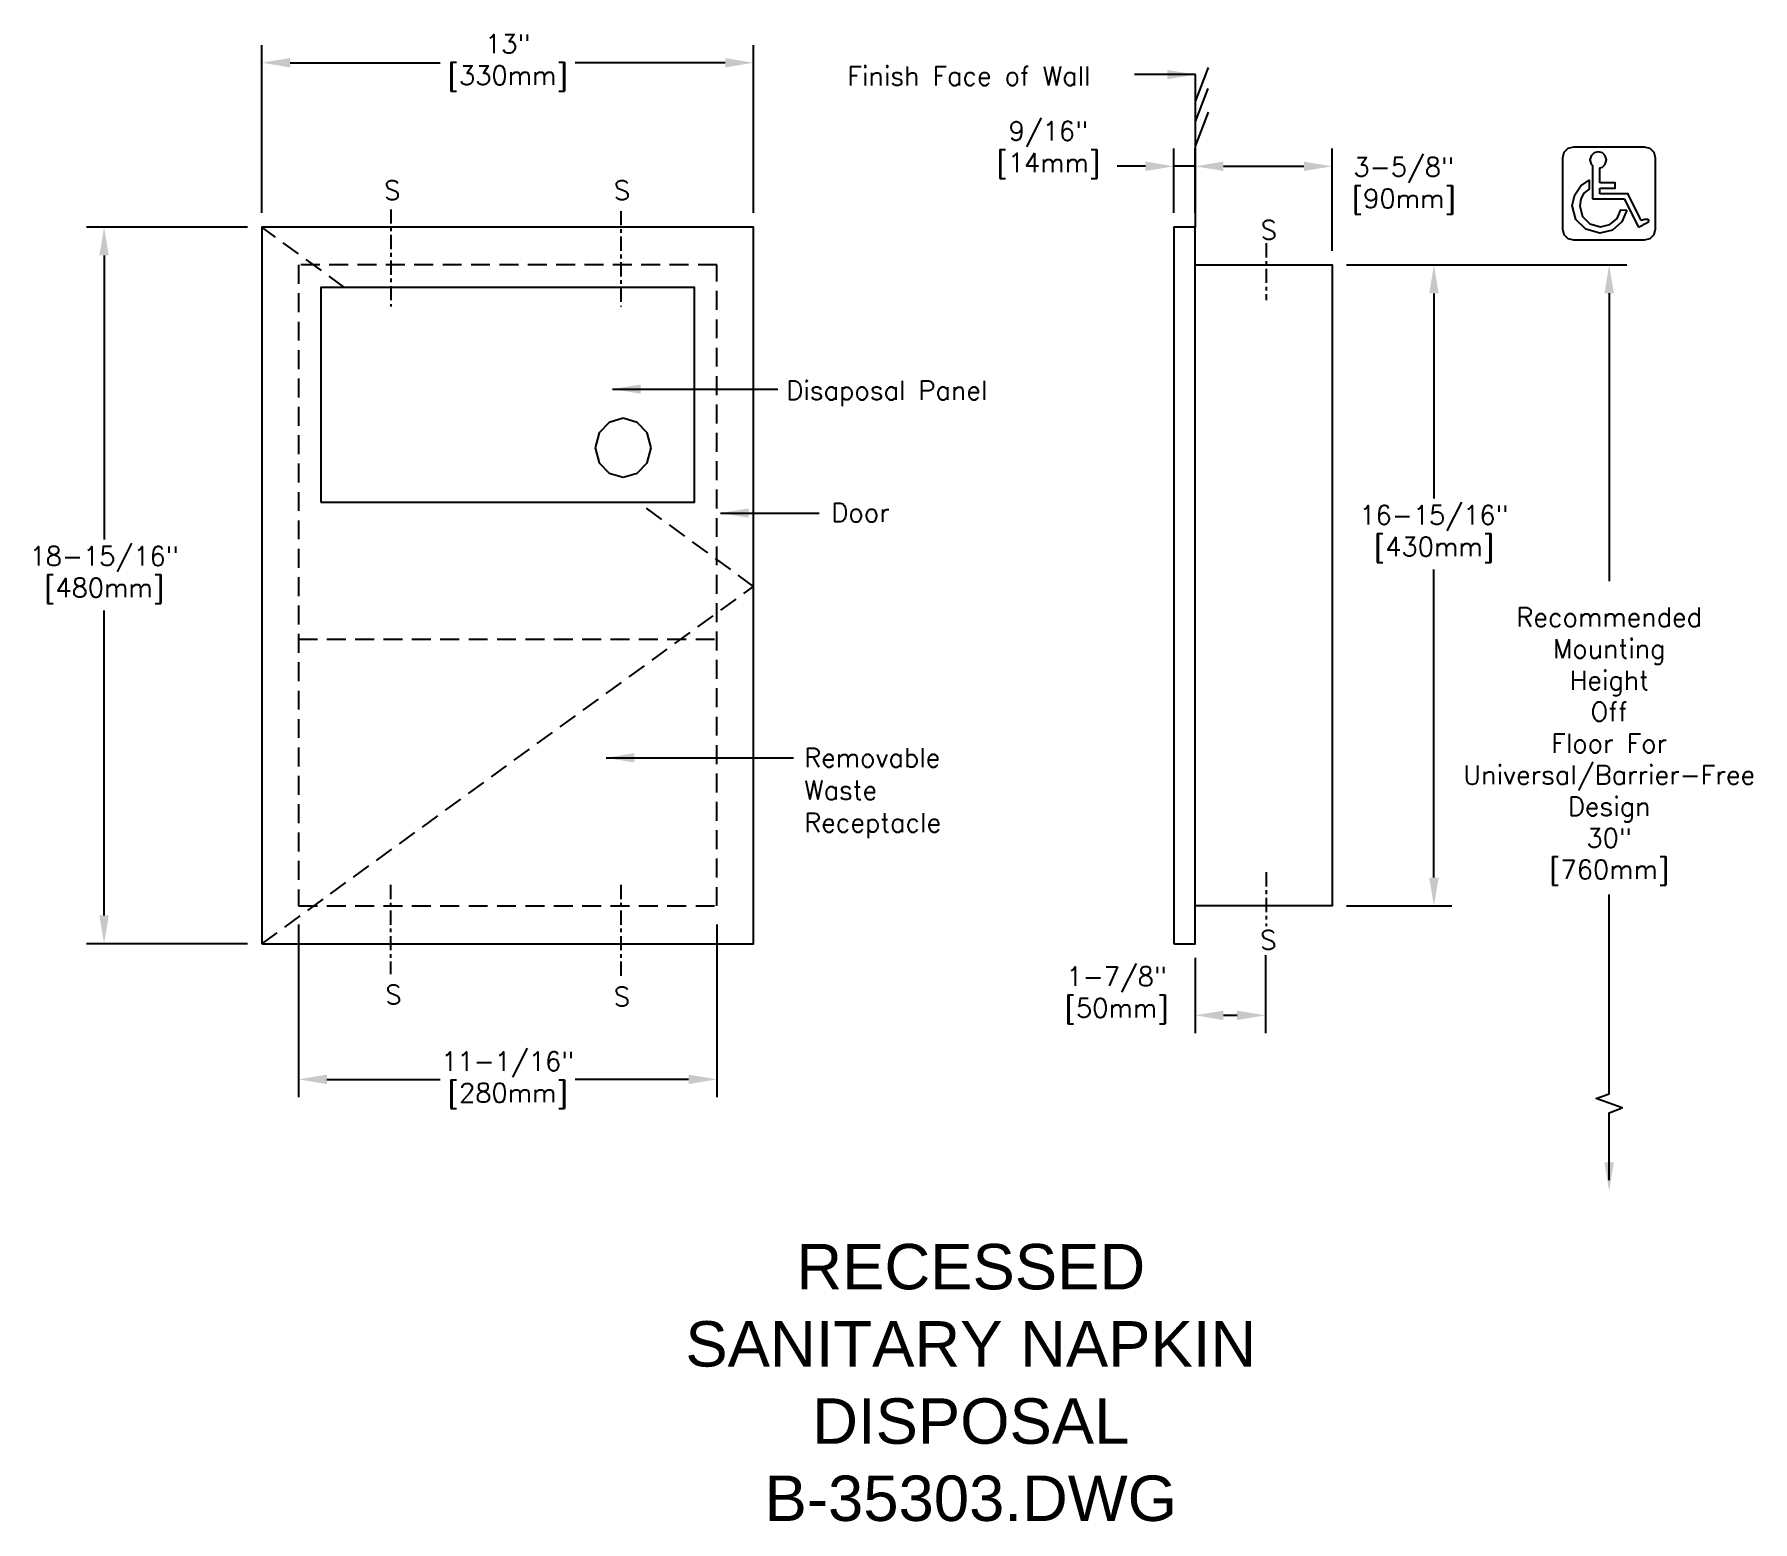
# Model space of a CAD drawing. Extents: x 156.6 to 202, y 110.9 to 150.2.
import ezdxf
from ezdxf.enums import TextEntityAlignment as Align

# ---------------------------------------------------------------- set-up
doc = ezdxf.new("R2010")
doc.units = 0
doc.header["$MEASUREMENT"] = 0
doc.header["$PDMODE"] = 3
doc.header["$PDSIZE"] = 1
doc.linetypes.add('CENTER2', pattern=[1.125, 0.75, -0.125, 0.125, -0.125])
doc.linetypes.add('HIDDEN2', pattern=[0.1875, 0.125, -0.0625])
doc.layers.get('0').update_dxf_attribs({"linetype": 'CONTINUOUS'})
doc.layers.get('DEFPOINTS').update_dxf_attribs({"linetype": 'CONTINUOUS'})
for name, color, linetype in [('DETAIL', 4, 'CONTINUOUS'), ('DIM', 1, 'CONTINUOUS'), ('TEXT', 2, 'CONTINUOUS')]:
    doc.layers.add(name, color=color, linetype=linetype)
doc.styles.add('ARIAL_5', font='arial.ttf', dxfattribs={"height": 5})
doc.styles.add('DIM_S_7', font='simplex.shx', dxfattribs={"height": 0.5})
doc.dimstyles.new('DIM_S_7', dxfattribs={"dimtxt": 0.12, "dimasz": 0.75, "dimexe": 0.46875, "dimexo": 0.375, "dimgap": 0.09375, "dimtad": 1, "dimtih": 1, "dimtoh": 1, "dimdec": 5, "dimrnd": 0.0625, "dimzin": 0, "dimtxsty": 'DIM_S_7', "dimcen": 0.09375, "dimaunit": 1, "dimazin": 3, "dimtfac": 1, "dimtdec": 4, "dimtofl": 0, "dimtmove": 0, "dimatfit": 3, "dimtolj": 1, "dimtzin": 0})

# ---------------------------------------------------------------- blocks, each defined once
blk = doc.blocks.new('*D0')
at = {"color": 0, "linetype": 'BYBLOCK'}
for p, q in [((162.639, 145.498), (162.639, 149.934)), ((175.639, 145.498), (175.639, 149.934)), ((163.389, 149.466), (167.355, 149.466)), ((174.889, 149.466), (170.923, 149.466))]:
    blk.add_line(p, q, dxfattribs=at)
for points in [[(163.389, 149.591), (163.389, 149.341), (162.639, 149.466)], [(174.889, 149.591), (174.889, 149.341), (175.639, 149.466)]]:
    blk.add_solid(points, dxfattribs=at)
at = {"layer": 'DEFPOINTS', "color": 0, "linetype": 'BYBLOCK'}
for p in [(175.639, 149.466), (162.639, 145.123), (175.639, 145.123)]:
    blk.add_point(p, dxfattribs=at)
at = {"color": 0, "linetype": 'BYBLOCK', "insert": (169.139, 149.466), "char_height": 0.5, "attachment_point": 5, "style": 'DIM_S_7'}
blk.add_mtext('\\A1;13"\\P[330mm]', dxfattribs=at)
blk = doc.blocks.new('*D1')
at = {"color": 0, "linetype": 'BYBLOCK'}
for p, q in [((162.264, 145.123), (158.001, 145.123)), ((158.47, 144.373), (158.47, 136.868)), ((158.47, 126.935), (158.47, 134.99)), ((162.264, 126.185), (158.001, 126.185))]:
    blk.add_line(p, q, dxfattribs=at)
for points in [[(158.345, 144.373), (158.595, 144.373), (158.47, 145.123)], [(158.345, 126.935), (158.595, 126.935), (158.47, 126.185)]]:
    blk.add_solid(points, dxfattribs=at)
at = {"layer": 'DEFPOINTS', "color": 0, "linetype": 'BYBLOCK'}
for p in [(162.639, 145.123), (158.47, 126.185), (162.639, 126.185)]:
    blk.add_point(p, dxfattribs=at)
at = {"color": 0, "linetype": 'BYBLOCK', "insert": (158.47, 135.929), "char_height": 0.5, "attachment_point": 5, "style": 'DIM_S_7'}
blk.add_mtext('\\A1;18-15/16"\\P[480mm]', dxfattribs=at)
blk = doc.blocks.new('*D2')
at = {"color": 0, "linetype": 'BYBLOCK'}
for p, q in [((186.747, 145.498), (186.747, 147.199)), ((187.309, 145.498), (187.309, 147.199)), ((185.997, 146.73), (185.247, 146.73)), ((187.309, 146.73), (186.747, 146.73)), ((188.059, 146.73), (188.809, 146.73))]:
    blk.add_line(p, q, dxfattribs=at)
for points in [[(185.997, 146.855), (185.997, 146.605), (186.747, 146.73)], [(188.059, 146.855), (188.059, 146.605), (187.309, 146.73)]]:
    blk.add_solid(points, dxfattribs=at)
at = {"layer": 'DEFPOINTS', "color": 0, "linetype": 'BYBLOCK'}
for p in [(186.747, 146.73), (186.747, 145.123), (187.309, 145.123)]:
    blk.add_point(p, dxfattribs=at)
at = {"color": 0, "linetype": 'BYBLOCK', "insert": (183.43, 147.161), "char_height": 0.5, "attachment_point": 5, "style": 'DIM_S_7'}
blk.add_mtext('\\A1;9/16"\\P[14mm]', dxfattribs=at)
blk = doc.blocks.new('*D3')
at = {"color": 0, "linetype": 'BYBLOCK'}
for p, q in [((187.309, 145.498), (187.309, 147.199)), ((190.934, 144.498), (190.934, 147.199)), ((188.059, 146.73), (190.184, 146.73))]:
    blk.add_line(p, q, dxfattribs=at)
for points in [[(188.059, 146.855), (188.059, 146.605), (187.309, 146.73)], [(190.184, 146.855), (190.184, 146.605), (190.934, 146.73)]]:
    blk.add_solid(points, dxfattribs=at)
at = {"layer": 'DEFPOINTS', "color": 0, "linetype": 'BYBLOCK'}
for p in [(190.934, 146.73), (187.309, 145.123), (190.934, 144.123)]:
    blk.add_point(p, dxfattribs=at)
at = {"color": 0, "linetype": 'BYBLOCK', "insert": (192.825, 146.212), "char_height": 0.5, "attachment_point": 5, "style": 'DIM_S_7'}
blk.add_mtext('\\A1;3-5/8"\\P[90mm]', dxfattribs=at)
blk = doc.blocks.new('*D4')
at = {"color": 0, "linetype": 'BYBLOCK'}
for p, q in [((163.608, 126.695), (163.608, 122.134)), ((174.67, 126.695), (174.67, 122.134)), ((164.358, 122.603), (167.355, 122.603)), ((173.92, 122.603), (170.923, 122.603))]:
    blk.add_line(p, q, dxfattribs=at)
for points in [[(164.358, 122.728), (164.358, 122.478), (163.608, 122.603)], [(173.92, 122.728), (173.92, 122.478), (174.67, 122.603)]]:
    blk.add_solid(points, dxfattribs=at)
at = {"layer": 'DEFPOINTS', "color": 0, "linetype": 'BYBLOCK'}
for p in [(163.608, 127.07), (174.67, 127.07), (174.67, 122.603)]:
    blk.add_point(p, dxfattribs=at)
at = {"color": 0, "linetype": 'BYBLOCK', "insert": (169.139, 122.58), "char_height": 0.5, "attachment_point": 5, "style": 'DIM_S_7'}
blk.add_mtext('\\A1;11-1/16"\\P[280mm]', dxfattribs=at)
blk = doc.blocks.new('*D5')
at = {"layer": 'DEFPOINTS', "color": 0, "linetype": 'CONTINUOUS'}
for p in [(190.934, 144.123), (190.934, 127.186), (193.623, 127.186)]:
    blk.add_point(p, dxfattribs=at)
at = {"layer": 'DIM', "color": 0, "linetype": 'CONTINUOUS'}
for p, q in [((191.309, 144.123), (194.092, 144.123)), ((193.623, 143.373), (193.623, 137.952)), ((193.623, 127.936), (193.623, 136.074)), ((191.309, 127.186), (194.092, 127.186))]:
    blk.add_line(p, q, dxfattribs=at)
for points in [[(193.498, 143.373), (193.748, 143.373), (193.623, 144.123)], [(193.498, 127.936), (193.748, 127.936), (193.623, 127.186)]]:
    blk.add_solid(points, dxfattribs=at)
at = {"layer": 'DIM', "color": 0, "linetype": 'CONTINUOUS', "insert": (193.623, 137.013), "char_height": 0.5, "attachment_point": 5, "style": 'DIM_S_7'}
blk.add_mtext('\\A1;16-15/16"\\P[430mm]', dxfattribs=at)
blk = doc.blocks.new('*D6')
at = {"color": 0, "linetype": 'BYBLOCK'}
for p, q in [((189.167, 125.882), (189.167, 123.826)), ((187.309, 125.81), (187.309, 123.826)), ((188.059, 124.295), (188.417, 124.295))]:
    blk.add_line(p, q, dxfattribs=at)
for points in [[(188.059, 124.42), (188.059, 124.17), (187.309, 124.295)], [(188.417, 124.42), (188.417, 124.17), (189.167, 124.295)]]:
    blk.add_solid(points, dxfattribs=at)
at = {"layer": 'DEFPOINTS', "color": 0, "linetype": 'BYBLOCK'}
for p in [(187.309, 126.185), (189.167, 126.257), (189.167, 124.295)]:
    blk.add_point(p, dxfattribs=at)
at = {"color": 0, "linetype": 'BYBLOCK', "insert": (185.233, 124.822), "char_height": 0.5, "attachment_point": 5, "style": 'DIM_S_7'}
blk.add_mtext('\\A1;1-7/8"\\P[50mm]', dxfattribs=at)

msp = doc.modelspace()

# ---------------------------------------------------------------- linework, layer by layer
at = {"layer": 'DEFPOINTS', "color": 0, "linetype": 'BYBLOCK'}
msp.add_point((190.934193, 144.123145), dxfattribs=at)
at = {"layer": 'DETAIL', "linetype": 'CENTER2', "ltscale": 0.5}
for p, q in [((189.184193, 144.697758), (189.184193, 143.194808)), ((189.184193, 128.074835), (189.184193, 126.646838))]:
    msp.add_line(p, q, dxfattribs=at)
at = {"layer": 'DETAIL', "linetype": 'CONTINUOUS'}
for points in [[(187.658773, 149.342276), (187.309193, 148.445776)], [(187.309193, 149.159563), (187.309193, 145.123355)], [(187.649773, 148.787977), (187.309193, 147.914569)], [(187.658773, 148.15867), (187.309193, 147.26217)], [(198.00583, 146.691288), (198.073961, 146.709803), (198.151849, 146.788009), (198.181491, 146.897979), (198.151849, 147.007949), (198.073961, 147.086155), (197.96439, 147.11592), (197.854758, 147.086155), (197.776829, 147.007949), (197.747166, 146.897979), (197.776829, 146.788009), (197.810807, 146.75391)], [(197.810807, 146.75391), (197.810807, 145.868274)], [(198.00583, 146.288915), (198.00583, 146.691288)], [(198.00583, 146.151998), (198.415381, 146.151998), (198.415381, 146.288915), (198.00583, 146.288915)], [(197.810807, 145.868274), (198.00583, 145.868274)], [(198.00583, 146.005191), (198.00583, 146.151998)], [(198.756495, 145.99379), (198.756495, 146.005191), (198.00583, 146.005191)], [(198.00583, 145.868274), (198.653182, 145.868274)], [(198.653182, 145.868274), (199.031374, 145.122058)], [(199.097248, 145.298125), (198.756495, 145.99379)], [(199.031374, 145.122058), (199.15309, 145.18412), (199.150556, 145.189293)], [(199.150556, 145.189293), (199.236677, 145.225673), (199.291944, 145.265749), (199.304859, 145.302116), (199.269077, 145.323251), (199.194007, 145.321672), (199.097248, 145.298125)], [(187.309398, 144.123145), (190.934193, 144.123145), (190.934193, 127.185645), (187.309398, 127.185645)], [(172.191701, 140.070446), (171.819234, 139.964053), (171.554533, 139.684521), (171.453798, 139.291297)], [(172.929574, 139.291297), (172.828819, 139.684521), (172.564097, 139.964053), (172.191701, 140.070446)], [(171.453798, 139.291297), (171.554533, 138.898023), (171.819234, 138.618511), (172.191701, 138.512149)], [(172.191701, 138.512149), (172.564097, 138.618511), (172.828819, 138.898023), (172.929574, 139.291297)]]:
    msp.add_lwpolyline(points, dxfattribs=at)
for points in [[(199.192552, 144.786797), (199.33771, 144.826177), (199.440864, 144.929648), (199.48011, 145.075206), (199.48011, 146.950519), (199.440864, 147.096179), (199.33771, 147.199671), (199.192552, 147.239041), (197.307716, 147.239041), (197.162641, 147.199671), (197.059517, 147.096179), (197.020281, 146.950519), (197.020281, 145.075206), (197.059517, 144.929648), (197.162641, 144.826177), (197.307716, 144.786797)], [(198.722599, 145.57434), (198.59134, 145.262644), (198.338795, 145.046045), (198.005113, 144.964877), (197.638078, 145.064505), (197.377138, 145.326305), (197.277818, 145.694632), (197.344185, 145.977209), (197.509637, 146.215783), (197.723684, 146.3597), (197.725816, 146.121977), (197.581068, 146.015584), (197.501632, 145.870242), (197.477402, 145.67938), (197.551856, 145.403158), (197.747504, 145.206772), (198.022783, 145.13202), (198.273042, 145.190342), (198.462479, 145.348055), (198.560898, 145.579301)], [(162.638816, 126.185118), (175.638816, 126.185118), (175.638816, 145.12315), (162.638816, 145.12315)], [(186.746693, 126.185435), (187.309193, 126.185435), (187.309193, 145.123355), (186.746693, 145.123355)], [(164.202067, 137.851682), (174.075566, 137.851682), (174.075566, 143.529949), (164.202067, 143.529949)]]:
    msp.add_lwpolyline(points, close=True, dxfattribs=at)
at = {"layer": 'DETAIL', "linetype": 'CENTER2', "ltscale": 0.5}
for points in [[(166.046229, 145.591054), (166.045476, 143.026809)], [(172.125447, 145.546804), (172.125447, 143.026809)], [(166.040985, 127.738836), (166.040294, 125.38684)], [(172.125447, 127.738836), (172.125447, 125.312952)]]:
    msp.add_lwpolyline(points, dxfattribs=at)
at = {"layer": 'DETAIL', "linetype": 'HIDDEN2', "ltscale": 4}
for points in [[(164.820679, 143.529949), (162.638775, 145.123191)], [(162.638775, 126.185118), (175.638816, 135.630462), (172.596914, 137.851682)], [(163.607566, 134.236776), (174.643628, 134.236776)]]:
    msp.add_lwpolyline(points, dxfattribs=at)
msp.add_lwpolyline([(163.607566, 127.185645), (174.670066, 127.185645), (174.670066, 144.123145), (163.607566, 144.123145)], close=True, dxfattribs=at)
at = {"layer": 'DIM', "linetype": 'CONTINUOUS'}
for p, q in [((191.309193, 144.123145), (198.722832, 144.123145)), ((198.254082, 143.373145), (198.254082, 135.765312)), ((198.254082, 122.2223), (198.254082, 127.48851)), ((198.254082, 120.407001), (198.254082, 121.7223))]:
    msp.add_line(p, q, dxfattribs=at)
msp.add_lwpolyline([(198.254082, 119.938251), (198.254082, 121.7223), (198.597516, 121.8473), (197.910647, 122.0973), (198.254082, 122.2223), (198.254082, 122.776483)], dxfattribs=at)
for points in [[(198.129082, 143.373145), (198.379082, 143.373145), (198.254082, 144.123145)], [(198.129082, 120.407001), (198.379082, 120.407001), (198.254082, 119.657001)]]:
    msp.add_solid(points, dxfattribs=at)

# ---------------------------------------------------------------- texts
at = {"layer": 'DIM', "linetype": 'CONTINUOUS', "style": 'DIM_S_7'}
for s, p in [('Finish Face of Wall', (178.116163, 148.868189)), ('S', (165.873716, 145.846754)), ('S', (171.945969, 145.846754)), ('S', (189.042951, 144.798355)), ('Disaposal Panel', (176.502534, 140.558188)), ('Door', (177.695361, 137.331831)), ('Removable', (176.974272, 130.853104)), ('Waste', (176.974272, 129.995962)), ('Receptacle', (176.974272, 129.138819)), ('S', (189.030724, 126.03536)), ('S', (165.904468, 124.5914)), ('S', (171.944682, 124.539535))]:
    msp.add_text(s, height=0.5, dxfattribs=at).set_placement(p)
at = {"layer": 'DIM', "linetype": 'CONTINUOUS', "insert": (198.254082, 131.399672), "char_height": 0.5, "attachment_point": 5, "style": 'DIM_S_7'}
msp.add_mtext('\\A1;Recommended\\PMounting\\PHeight\\POff\\PFloor For\\PUniversal/Barrier-Free \\PDesign\\P30"\\P[760mm]', dxfattribs=at)
at = {"layer": 'TEXT', "linetype": 'CONTINUOUS', "style": 'ARIAL_5'}
for s, p in [('RECESSED', (181.379896, 117.65416)), ('SANITARY NAPKIN', (181.379896, 115.614004)), ('DISPOSAL', (181.379896, 113.573847)), ('B-35303.DWG', (181.379896, 111.533691))]:
    msp.add_text(s, height=1.2, dxfattribs=at).set_placement(p, align=Align.MIDDLE)

# ---------------------------------------------------------------- dimensions: what is measured, and where the dimension line sits
at = {"layer": 'DIM', "linetype": 'CONTINUOUS'}
for base, p1, p2, text, picture, middle in [((175.638816, 149.465742), (162.638816, 145.12315), (175.638816, 145.12315), '13"\\P[330mm]', '*D0', (169.138816, 149.465742)), ((186.746693, 146.730351), (187.309193, 145.123355), (186.746693, 145.123355), '9/16"\\P[14mm]', '*D2', (183.430273, 147.160765)), ((190.934193, 146.730351), (187.309398, 145.123355), (190.934193, 144.123145), '3-5/8"\\P[90mm]', '*D3', (192.824862, 146.212197)), ((174.670066, 122.602806), (163.607566, 127.070475), (174.670066, 127.070475), '11-1/16"\\P[280mm]', '*D4', (169.138816, 122.580229)), ((189.167335, 124.294842), (187.309193, 126.185435), (189.167335, 126.257264), '1-7/8"\\P[50mm]', '*D6', (185.233275, 124.821973))]:
    dim = msp.add_linear_dim(base=base, p1=p1, p2=p2, text=text, dimstyle='DIM_S_7', override={"dimpost": '\\X'}, dxfattribs=at)
    dim.commit()
    dim.dimension.update_dxf_attribs({"geometry": picture, "text_midpoint": middle, "dimtype": 160})
for base, p1, p2, text, picture, middle in [((158.469799, 126.185118), (162.638816, 145.12315), (162.638816, 126.185118), '18-15/16"\\P[480mm]', '*D1', (158.469799, 135.929066)), ((193.623107, 127.185645), (190.934193, 144.123145), (190.934193, 127.185645), '16-15/16"\\P[430mm]', '*D5', (193.623107, 137.012638))]:
    dim = msp.add_linear_dim(base=base, p1=p1, p2=p2, angle=90, text=text, dimstyle='DIM_S_7', override={"dimpost": '\\X'}, dxfattribs=at)
    dim.commit()
    dim.dimension.update_dxf_attribs({"geometry": picture, "text_midpoint": middle, "dimtype": 160})

# ---------------------------------------------------------------- leaders
for points in [[(187.320962, 149.152759), (185.707749, 149.152759)], [(171.905687, 140.842813), (176.275428, 140.842813)], [(174.762825, 137.566819), (177.367863, 137.566819)], [(171.73762, 131.09883), (176.695595, 131.09883)]]:
    msp.add_leader(points, dimstyle='DIM_S_7', dxfattribs=at)

doc.saveas('drawing.dxf')
